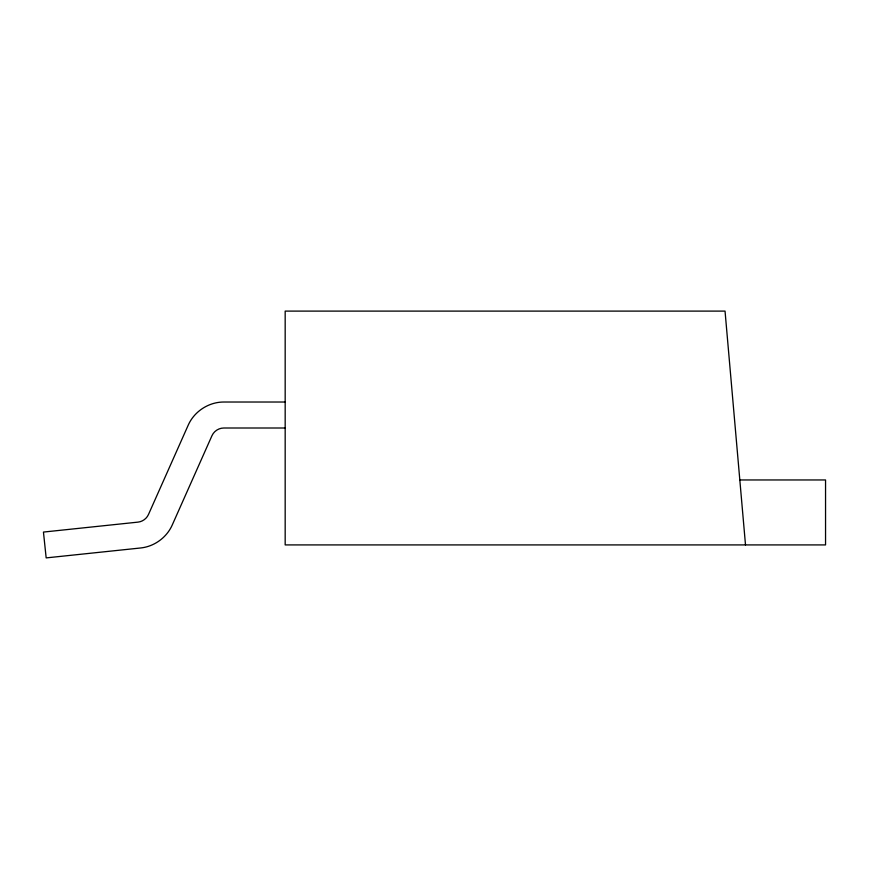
<?xml version="1.0" encoding="UTF-8"?>
<svg xmlns="http://www.w3.org/2000/svg" width="869" height="869" viewBox="0 0 869 869"><rect width="100%" height="100%" fill="white"/><g stroke="black" fill="none" stroke-linecap="round" stroke-linejoin="round"><path stroke-width="1.3" d="M285.173 402.021L223.822 402.021C208.745 401.989 194.308 411.363 188.215 425.158L148.48 514.491C146.633 518.663 142.505 521.661 137.975 522.128L43.45 532.067L46.166 557.898L140.691 547.97C154.291 546.547 166.674 537.553 172.225 525.05L211.949 435.717C213.98 431.122 218.792 427.993 223.822 428.004L285.173 428.004M739.812 479.96L825.55 479.96L825.55 544.917L285.173 544.917L285.173 311.102L725.039 311.102L745.504 544.917"/></g></svg>
